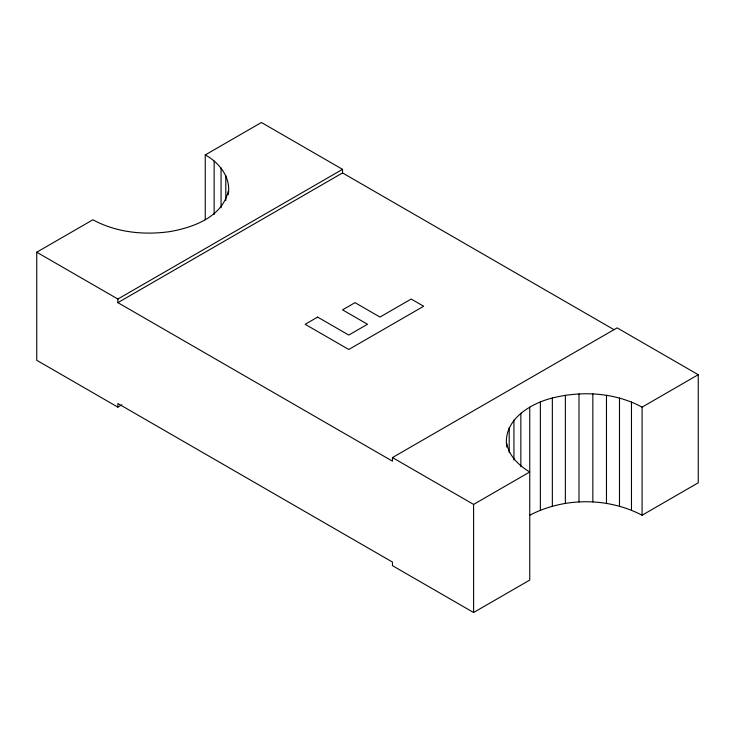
<?xml version="1.0" encoding="UTF-8"?>
<svg xmlns="http://www.w3.org/2000/svg" width="735" height="735" viewBox="0 0 735 735"><rect width="100%" height="100%" fill="white"/><g stroke="black" fill="none" stroke-linecap="round" stroke-linejoin="round"><path stroke-width="1.1" d="M228.208 191.348C222.071 217.183 193.039 227.574 169.638 231.644C143.692 235.264 116.158 232.471 92.913 219.774L36.75 252.206L36.75 360.297L117.876 407.135L121.854 404.838M529.751 515.226C564.131 497.246 607.707 497.246 642.087 515.226L698.25 482.794L698.25 374.703L642.087 407.135C614.873 392.453 582.028 390.625 552.352 397.993C529.999 403.607 502.593 420.2 506.792 446.972M205.249 219.783L205.249 154.929L261.412 122.497L342.538 169.335L342.538 172.936L614.148 329.749M36.75 252.206L117.876 299.044L342.538 169.335M117.876 299.044L117.876 302.645L342.538 172.936M117.876 302.645L392.462 461.176L392.462 457.574L617.124 327.865L698.25 374.703M392.462 457.574L473.588 504.412L529.751 471.989C519.094 465.632 509.134 456.251 506.792 443.554M117.876 407.135L117.876 403.533L392.462 562.064L392.462 565.665L473.588 612.503L529.751 580.071L529.751 407.135M205.249 154.929C219.489 162.711 231.259 177.695 228.208 194.766M642.087 407.135L642.087 515.226M631.475 401.99L631.475 510.081M619.486 397.993L619.486 506.084M606.476 395.265L606.476 503.356M592.842 393.877L592.842 501.968M578.996 393.877L578.996 501.968M565.362 395.265L565.362 503.356M552.352 397.993L552.352 506.084M540.363 401.99L540.363 510.081M520.858 413.254L520.858 466.734M513.93 420.181L513.93 460M509.199 427.687L509.199 452.723M473.588 504.412L473.588 612.503M225.801 175.481L225.801 200.517M221.07 167.975L221.07 207.794M214.142 161.048L214.142 214.528M317.639 317.097L305.163 324.3L348.776 349.483L423.663 306.247L411.187 299.044L379.977 317.061L355.023 302.645L342.538 309.848L367.5 324.264L348.776 335.068L317.639 317.097"/></g></svg>
